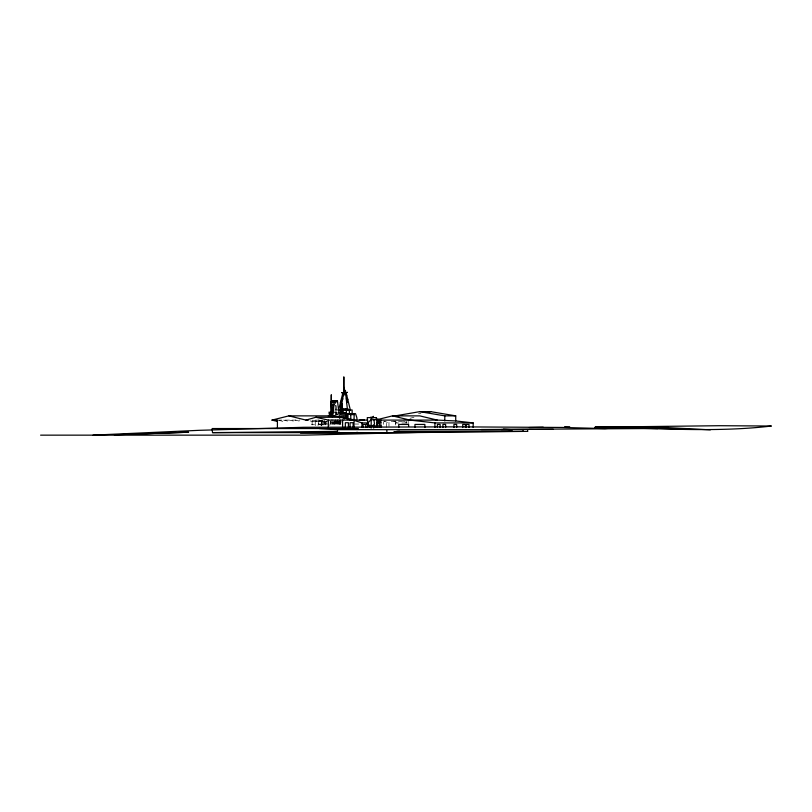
<?xml version="1.0" encoding="UTF-8"?>
<svg xmlns="http://www.w3.org/2000/svg" width="812" height="812" viewBox="0 0 812 812"><rect width="100%" height="100%" fill="white"/><g stroke="black" fill="none" stroke-linecap="round" stroke-linejoin="round"><path stroke-width="0.61" stroke-dasharray="4.06 3.04" d="M334.95 412.953L335.356 405.564M329.773 425.447L330.9 420.88M317.999 425.447L318.263 424.037L341.142 424.037M335.66 414.709L336.341 412.669M332.595 424.037L333.468 422.179L330.9 422.179M337.163 424.037L338.756 422.352A110.767 4.649 -1.3 0 1 340.857 422.017M410.03 418.281L414.902 417.084M418.484 413.755L420.92 413.338M312.123 424.879L312.112 421.712L328.322 421.57M312.112 421.712L327.287 421.621M311.473 424.574L314.396 424.595M320.344 424.574L323.277 424.595M338.005 409.958L336.107 409.958L336.107 413.947L338.005 413.947M334.564 412.669L336.716 412.669L337.142 414.952M335.945 414.709L338.066 414.709M277.785 420.098L299.841 420.098M319.441 420.098L312.61 420.098L318.04 421.428L318.04 420.098M323.288 420.332L320.06 420.332L320.06 420.88L323.288 420.88M395.383 421.651L388.978 421.651L388.978 427.396M398.479 421.651L405.3 421.651M341.182 422.352L338.756 422.352L339.304 424.727M405.929 423.022L395.647 423.022L395.647 425.234M354.773 424.037L358.66 424.037M337.873 421.174L341.578 421.824M318.416 420.098L323.846 421.428L323.846 424.98M310.062 420.89L312.234 421.428L312.234 420.098M295.192 420.098L300.623 421.428L300.623 420.098M289.387 420.098L294.827 421.428L294.827 420.098M283.591 420.098L289.021 421.428L289.021 420.098M278.871 420.362L283.215 421.428L283.215 420.098M318.263 424.037L321.704 425.386M403.168 421.042L406.426 422.463M393.759 421.042L397.017 422.463M384.198 421.042L387.456 422.463M336.168 405.564L336.645 414.181M325.196 421.712L325.206 424.879M321.796 425.792L321.785 421.57L318.659 421.712L318.659 424.879M315.239 421.57L315.249 425.792M408.152 421.296L408.152 423.712M406.294 420.941L406.294 423.478M395.363 420.941L395.383 427.396M386.37 427.396L386.37 421.651L383.64 421.651L383.64 425.092M340.654 419.895L340.654 424.037M340.472 419.895L340.472 424.037M340.441 422.24L340.441 424.037M339.852 420.332L339.852 424.037M339.69 419.895L339.69 424.037M339.426 420.768L339.426 424.037M338.35 421.56L338.35 424.037M338.005 419.54L338.005 424.037M337.64 419.916L337.64 424.037M337.457 420.768L337.457 424.037M336.655 420.768L336.706 424.037M336.29 420.768L336.341 424.037M335.762 405.564L335.762 414.181M335.762 421.509L335.762 424.037M335.244 419.54L335.244 424.037M335.133 420.667L335.133 424.037M334.788 420.332L334.788 424.037M334.564 421.509L334.564 424.037M333.549 421.56L333.549 424.037M332.9 419.54L332.9 424.037M331.793 419.54L331.793 424.037M330.251 420.667L330.251 424.037M326.8 421.56L326.8 424.037M325.186 424.037L325.186 422.24L323.663 422.24L323.663 424.037M324.597 420.332L324.597 424.037M322.049 420.88L322.049 425.782M321.907 420.88L321.907 425.782"/><path stroke-width="1.22" d="M386.877 432.623L386.877 430.583M331.144 412.242L331.306 394.754L331.245 412.242M332.311 416.546L332.768 404.802L333.661 401.514M341.487 406.132L340.959 412.669L341.974 403.889L341.426 403.889L340.888 409.4M341.568 406.132L341.7 403.889L342.634 412.669M342.918 417.723L342.268 406.132L340.908 406.132L340.502 412.669L341.03 406.132M353.981 420.464L354.245 413.592M340.725 412.669L341.426 403.889L341.761 406.132M332.575 416.546L334.016 404.802L336.28 401.514M340.248 412.669L340.908 406.132M337.325 400.651L337.193 401.514L331.052 401.514L332.088 416.546M341.111 409.4L341.487 407.218M340.847 409.958L343.669 392.5M343.577 395.728L345.526 392.429M338.624 410.03L342.948 392.572M347.648 399.352L346.734 402.59L347.607 399.159L346.298 398.905L347.546 398.905M334.615 401.514L334.869 400.651M340.461 414.709L341.142 412.669L341.142 417.723M343.923 390.613L345.577 390.613L343.923 390.765M332.037 401.514L332.423 400.651L337.427 400.651L339.578 417.865M368.272 422.484L367.308 424.615L376.088 427.183L379.488 419.723L376.2 418.759M344.4 391.019L344.4 390.359M345.1 390.359L345.1 391.019M366.78 423.996L371.084 419.713L379.377 419.713L377.661 421.428M371.52 417.916L373.459 416.312M370.637 427.366L374.525 424.158L373.916 419.672M277.41 421.428L271.979 420.098L288.899 415.866L305.972 420.098L315.878 417.277L341.598 417.277L354.052 420.098L354.052 427.416M339.396 417.906L341.598 417.277M377.844 419.489L392.46 415.876L419.774 415.876L437.282 420.098L455.725 420.941L473.173 422.91L473.173 427.416M362 420.271L364.415 419.845M455.725 420.941L455.725 415.866L430.675 411.643L419.743 411.643L395.363 415.866L399.007 415.866M428.239 412.07L430.675 411.643M399.605 431.355L393.921 431.781L523.07 431.355L523.07 429.487M710.358 429.863L688.901 428.706L636.811 428.188C681.674 429.446 726.72 431.355 771.4 426.026L719.533 425.711L634.101 426.716M417.997 432.39L304.541 435.151L40.6 435.151M430.39 431.882L437.83 431.588M92.994 435.151L199.184 430.319L303.708 427.295L459.135 426.858L562.838 427.457L605.011 428.604L625.514 427.102L646.301 426.696L688.901 428.706L615.78 427.894M114.299 434.785L188.587 432.228L135.726 434.034M529.404 427.528L543.248 427.203M594.688 427.335L646.301 426.696M358.407 428.543L212.176 428.543L212.176 429.568L212.521 432.623L337.487 431.355L337.487 429.67L319.248 428.543M527.688 431.355L409.289 432.623L212.521 432.623M501.298 429.518L553.236 429.284M595.511 426.696L668.154 426.594M330.829 402.326L335.315 402.326M331.529 404.802L334.016 404.802M331.743 408.974L333.194 408.974M338.005 409.958L341.131 409.958M342.177 409.958L352.134 409.958L352.134 413.947L346.359 413.947M328.83 412.242L332.808 412.242M338.005 412.669L346.43 412.669L347.709 419.54M351.687 413.592L355.25 413.592A2.933 0.782 -90 0 1 355.737 414.242L356.712 417.206A2.558 0.68 -90 0 1 356.955 419.195M328.83 413.795L332.808 413.795M350.419 414.597L353.981 414.597M288.899 415.866L335.336 415.866L352.408 420.098M419.743 411.643L444.793 415.866L455.725 415.866M328.383 415.937L334.788 415.937M373.723 417.49L371.196 417.49L371.196 428.076M350.053 419.54L354.773 419.54M349.86 419.895L354.56 419.895M271.979 420.098L277.41 420.098L277.41 428.543M305.972 420.098L308.418 420.098M315.878 417.277L328.332 420.098L367.724 420.098M377.58 420.098L437.282 420.098M354.052 420.372L361.949 422.91L368.171 422.91M376.89 422.91L379.377 422.91L379.377 427.416M392.46 415.876L409.969 420.098L434.917 422.91L473.173 422.91M481.303 429.518L657.872 428.492L646.728 428.33M337.487 429.67L511.844 429.67L511.844 431.355L396.632 431.355M300.501 433.05L362.913 433.05M564.634 426.696L569.689 426.706M636.811 428.188L643.013 428.279M503.328 429.142L511.844 429.67M337.498 432.4L341.202 433.05L338.878 432.288M356.823 432.309L360.538 433.05M370.708 417.155L372.901 417.794M379.295 425.559L381.579 426.432M379.174 425.559L381.457 426.432M377.58 421.042L380.838 422.463M346.653 395.728L345.902 393.82M346.085 392.572L350.348 410.019M345.547 392.572L347.475 410.03M342.938 412.669L342.278 406.132L342.532 412.669M342.116 406.132L341.974 403.889L341.913 406.132M527.688 429.568L527.597 431.355M469.001 427.518L469.001 424.432L466.271 424.432L466.271 427.518M465.449 427.518L465.449 424.432L462.718 424.432L462.718 427.518M456.669 427.518L456.669 424.432L453.938 424.432L453.938 427.518M445.636 427.518L445.636 424.432L442.905 424.432L442.905 427.518M444.793 415.866L444.793 420.941M440.124 427.518L440.124 424.432L437.394 424.432L437.394 427.518M434.917 422.91L434.917 427.416M424.859 427.518L424.859 424.432L414.962 424.432L414.962 427.518M408.609 426.483L408.609 424.432L398.722 424.432L398.722 427.518M380.838 420.098L380.838 427.325M377.55 424.432L377.55 427.518M373.723 425.721L373.723 428.076M370.262 425.458L370.262 427.518M367.542 424.432L367.542 427.518M365.776 427.518L365.776 424.432L363.045 424.432L363.045 427.518M361.949 422.91L361.949 427.416M353.108 427.376L353.108 422.707L350.053 422.707L350.053 427.376M350.784 413.947L350.784 419.916M349.373 409.958L349.373 413.947M348.45 409.958L348.45 409.096L342.441 409.096L342.441 409.958M348.399 427.376L348.399 422.707L345.333 422.707L345.333 427.376M348.023 413.947L348.023 419.631M347.424 409.096L347.424 409.958M346.359 409.958L346.359 417.297M346.145 409.096L346.145 409.958M345.445 409.096L345.445 409.958M345.465 412.669L345.465 418.393M345.262 390.359L345.262 391.019M344.816 391.019L344.755 392.46L343.902 387.365L343.679 392.734L343.821 376.849L343.902 392.429M344.775 409.096L344.775 409.958M344.237 390.359L344.237 391.019M344.115 412.669L344.115 418.982M343.05 409.096L343.05 409.958M342.694 409.096L342.694 409.958M342.613 420.098L342.613 427.335M341.324 409.096L341.416 409.958M331.966 413.795L331.966 415.937M331.438 413.795L331.438 415.937M330.555 413.795L330.555 415.937M330.342 412.242L330.342 413.795M329.672 413.795L329.672 415.937M328.332 420.098L328.332 427.335M359.31 420.18A110.767 4.649 -1.3 0 1 364.476 419.814M342.684 398.905L340.35 402.59L342.644 399.159L341.436 398.905L342.684 398.905M347.445 392.429L341.832 392.734L347.445 392.429M376.443 417.632L367.247 417.632L367.937 425.894L377.133 425.894L376.443 417.632"/></g></svg>
